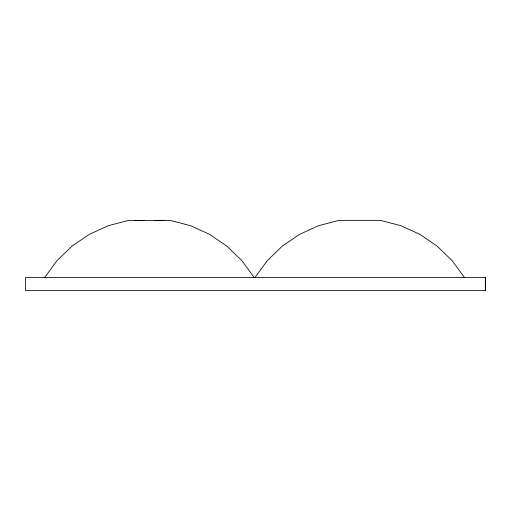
<?xml version="1.0" encoding="UTF-8"?>
<svg xmlns="http://www.w3.org/2000/svg" width="511" height="511" viewBox="0 0 511 511"><rect width="100%" height="100%" fill="white"/><g stroke="black" fill="none" stroke-linecap="round" stroke-linejoin="round"><path stroke-width="0.77" d="M485.335 290.625L485.45 277.524L25.55 277.524L25.55 290.625L485.335 290.625L485.335 277.524M44.655 277.524L57.002 260.648L72.038 246.11L89.323 234.338L108.358 225.677L128.593 220.375L170.265 220.375L190.501 225.677L209.536 234.338L226.82 246.11L241.856 260.648L254.203 277.524M254.951 277.524L267.291 260.648L282.328 246.11L299.618 234.338L318.653 225.677L338.882 220.375L380.561 220.375L400.79 225.677L419.825 234.338L437.116 246.11L452.152 260.648L464.493 277.524M144.038 220.375L134.693 220.375M164.165 220.375L154.82 220.375"/></g></svg>
